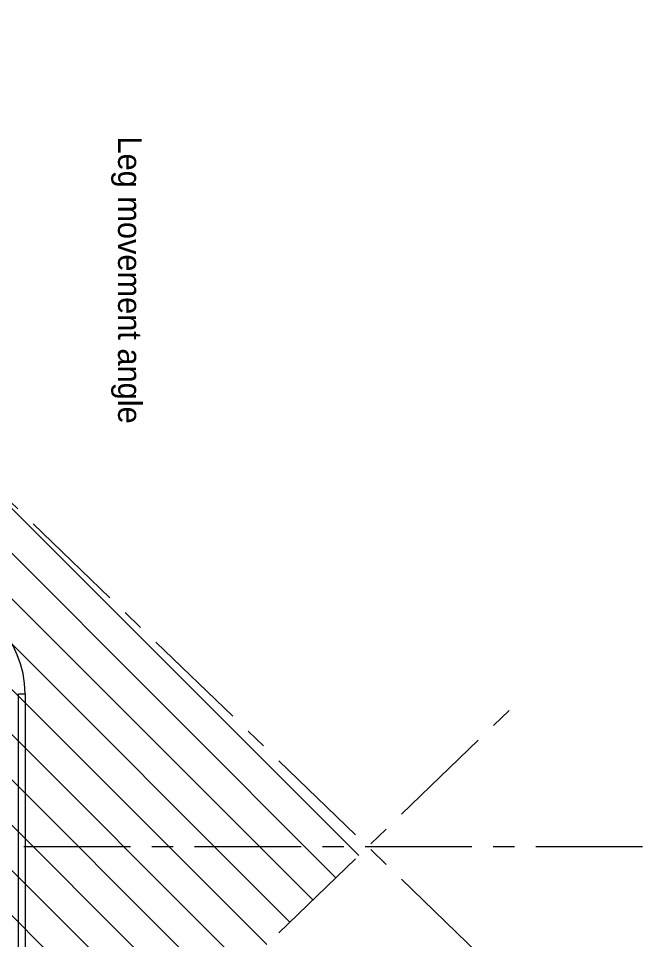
# Model space of a CAD drawing. Header units: millimetres. Extents: x 36 to 3196, y 27 to 5967.
# Drawn here: x 694.1 to 879.8, y 816 to 1090.5 of the extents above; entities that cross this region are included whole.
import ezdxf

# ---------------------------------------------------------------- set-up
doc = ezdxf.new("R2010")
doc.units = ezdxf.units.MM
doc.linetypes.add('CENTER', pattern=[50.8, 31.75, -6.35, 6.35, -6.35])
for name, color, linetype in [('02_Center Line', 1, 'CENTER'), ('07_Hatch', 7, 'Continuous'), ('08_Dimension.Annotation', 2, 'Continuous')]:
    doc.layers.add(name, color=color, linetype=linetype)
doc.styles.add('Coavis T-3.2 Style', font='MS PGothic.ttf', dxfattribs={"height": 3.2})
doc.styles.add('Coavis T-7.0 Style', font='MS PGothic.ttf', dxfattribs={"height": 7})
doc.dimstyles.new('Coavis D-Style', dxfattribs={"dimtxt": 3.2, "dimasz": 3.2, "dimexe": 2, "dimexo": 1, "dimgap": 0.8, "dimtad": 1, "dimtoh": 1, "dimdec": 3, "dimzin": 1, "dimdsep": 46, "dimtxsty": 'Coavis T-3.2 Style', "dimcen": 0, "dimclrd": 253, "dimclre": 253, "dimclrt": 2, "dimadec": 1, "dimazin": 0, "dimtp": 0.1, "dimtm": 0.1, "dimtfac": 0.71, "dimtdec": 3, "dimtmove": 0, "dimatfit": 3, "dimfxl": 1, "dimlwd": -1, "dimlwe": -1, "dimarcsym": 1})

# ---------------------------------------------------------------- blocks, each defined once
blk = doc.blocks.new('A$C32f45786')
at = {"color": 7, "linetype": 'Continuous', "lineweight": 25}
for p, q in [((102, 192), (102, 194)), ((102, 194), (193, 194)), ((193, 192), (102, 192))]:
    blk.add_line(p, q, dxfattribs=at)
blk.add_arc((102, 164), 30, 90, 180, dxfattribs=at)
blk = doc.blocks.new('*D45')
at = {"layer": '08_Dimension.Annotation', "color": 253, "linetype": 'ByBlock', "transparency": 16777216}
blk.add_line((683.1, 652.92), (721.7, 612.95), dxfattribs=at)
blk.add_arc((585.57, 753.91), 193.96, 270.9453, 313.0547, dxfattribs=at)
at = {"layer": '08_Dimension.Annotation', "color": 253, "transparency": 16777216}
for points in [[(717.62, 612.57), (718.36, 611.8), (720.31, 614.39)], [(588.78, 559.45), (588.77, 560.51), (585.57, 559.95)]]:
    blk.add_solid(points, dxfattribs=at)
at = {"layer": 'Defpoints', "color": 0, "transparency": 16777216}
for p in [(585.57, 1146.6), (585.57, 753.91), (682.4, 653.64), (634.68, 566.27), (585.57, 495.63)]:
    blk.add_point(p, dxfattribs=at)
at = {"layer": '08_Dimension.Annotation', "color": 2, "transparency": 16777216, "insert": (656.62, 578.06), "char_height": 7, "attachment_point": 5, "rotation": 22, "style": 'Coavis T-7.0 Style'}
blk.add_mtext('{\\C5;44.0°}', dxfattribs=at)
blk = doc.blocks.new('*D49')
at = {"layer": '08_Dimension.Annotation', "color": 253, "linetype": 'ByBlock', "transparency": 16777216}
blk.add_arc((585.57, 638.71), 49.49, 47.7053, 86.2947, dxfattribs=at)
at = {"layer": '08_Dimension.Annotation', "color": 253, "transparency": 16777216}
for points in [[(588.75, 687.56), (588.79, 688.63), (585.57, 688.2)], [(619.25, 675.7), (618.51, 674.94), (621.17, 673.09)]]:
    blk.add_solid(points, dxfattribs=at)
at = {"layer": 'Defpoints', "color": 0, "transparency": 16777216}
for p in [(585.57, 1146.6), (842.11, 886.45), (610.81, 681.28), (515.75, 571.28), (585.57, 495.63)]:
    blk.add_point(p, dxfattribs=at)
at = {"layer": '08_Dimension.Annotation', "color": 2, "transparency": 16777216, "insert": (606.59, 688.22), "char_height": 7, "attachment_point": 5, "rotation": 337, "style": 'Coavis T-7.0 Style'}
blk.add_mtext('{\\C5;46.0°}', dxfattribs=at)

msp = doc.modelspace()

# ---------------------------------------------------------------- hatches: boundary and pattern name
at = {"layer": '07_Hatch'}
h = msp.add_hatch(dxfattribs=at)
h.set_pattern_fill('ANSI31', color=3, scale=3, angle=-90)
h.set_pattern_definition([(315, (946.528, 9903.912), (6.735192, 6.735192), [])])
h.paths.add_polyline_path([(798.0663, 843.9131), (646.0725, 990.6918), (646.0725, 697.1344)])

# ---------------------------------------------------------------- linework, layer by layer
at = {"layer": '02_Center Line'}
for p, q in [((515.7484, 1116.5443), (842.1113, 801.3793)), ((515.7484, 571.2819), (842.1113, 886.4469)), ((1997.3785, 843.9131), (397.4854, 843.9131))]:
    msp.add_line(p, q, dxfattribs=at)

# ---------------------------------------------------------------- block references
at = {"layer": '08_Dimension.Annotation', "rotation": 270}
msp.add_blockref('A$C32f45786', (502.0725, 991.4131), dxfattribs=at)

# ---------------------------------------------------------------- texts
at = {"layer": '08_Dimension.Annotation', "insert": (742.3872, 1055.411), "char_height": 7, "attachment_point": 1, "rotation": 270, "style": 'Coavis T-7.0 Style'}
msp.add_mtext_dynamic_manual_height_columns('{\\fGulim|b0|i0|c129|p50;\\C256;\\c0;^JLeg movement angle}', width=103.718318, gutter_width=16, heights=[0], dxfattribs=at)

# ---------------------------------------------------------------- dimensions: what is measured, and where the dimension line sits
at = {"layer": '08_Dimension.Annotation'}
for base, line2, picture, middle in [((610.8149, 681.2797), ((515.7484, 571.2819), (842.1113, 886.4469)), '*D49', (606.5903, 688.2249)), ((634.6824, 566.2729), ((585.5725, 753.9131), (682.401, 653.6443)), '*D45', (656.6206, 578.063))]:
    dim = msp.add_angular_dim_2l(base=base, line1=((585.5725, 1146.601), (585.5725, 495.6283)), line2=line2, text='{\\C5;<>}', dimstyle='Coavis D-Style', override={"dimtxsty": 'Coavis T-7.0 Style', "dimfxl": 0.6}, dxfattribs=at)
    dim.commit()
    dim.dimension.update_dxf_attribs({"geometry": picture, "text_midpoint": middle})

doc.saveas('drawing.dxf')
